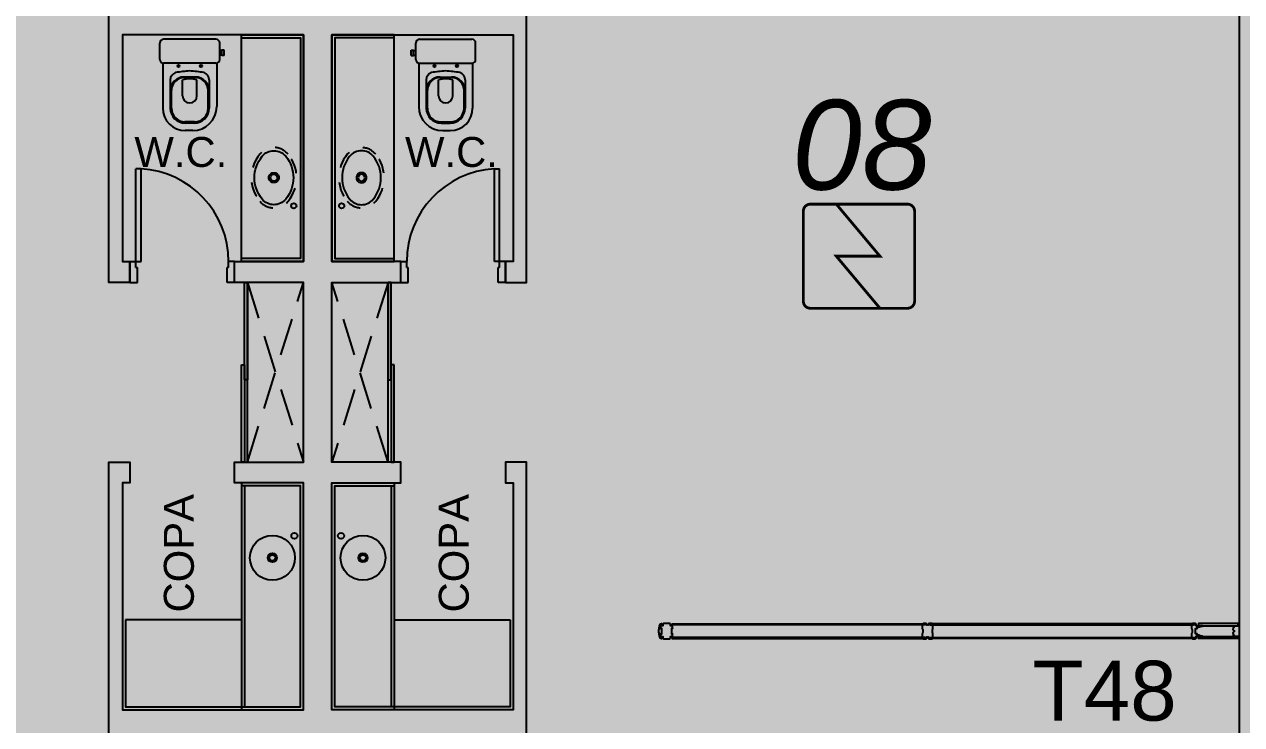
# Model space of a CAD drawing. Header units: metres. Extents: x -331 to 2982, y 362 to 2539.
# Drawn here: x 807.16 to 815.3, y 1328.32 to 1333 of the extents above; entities that cross this region are included whole.
import ezdxf

# ---------------------------------------------------------------- set-up
doc = ezdxf.new("R2010")
doc.units = ezdxf.units.M
for name, pattern in [('DASHED2', [0.375, 0.25, -0.125]), ('XR_BL2_3 PAV$0$CONTINUOUS', [0]), ('XR_BL2_3 PAV$0$HIDDEN', [0.375, 0.25, -0.125])]:
    doc.linetypes.add(name, pattern=pattern)
doc.layers.add('_salas', color=251, linetype='Continuous', plot=False)
for name, color, linetype in [('ALV', 251, 'Continuous'), ('CX', 251, 'Continuous'), ('DET. FUMAÇA', 1, 'Continuous'), ('Detector_antigo', 84, 'Continuous'), ('Div', 251, 'Continuous'), ('Mob', 251, 'Continuous'), ('Proj', 251, 'DASHED2'), ('Texto_Salas', 251, 'Continuous'), ('vid', 251, 'Continuous')]:
    doc.layers.add(name, color=color, linetype=linetype)
doc.styles.add('ARIAL', font='arial.ttf')
doc.styles.add('X3G_ENTITY_1416BAE9', font='arial.ttf', dxfattribs={"height": 0.6})
doc.styles.add('X3G_ENTITY_1422755A', font='arial.ttf', dxfattribs={"height": 0.4})

# ---------------------------------------------------------------- blocks, each defined once
blk = doc.blocks.new('Detector de fumaça')
at = {"layer": 'DET. FUMAÇA', "linetype": 'Continuous', "lineweight": 15, "const_width": 0.01870277497772515}
blk.add_lwpolyline([(774.59948291868, 539.8157648447526), (775.2490596285452, 539.8157648447526, -0.414213562373095), (775.2958165659895, 539.7690079073084), (775.2958165659895, 539.1669315525518, -0.414213562373095), (775.2490596285452, 539.1201746151075), (774.59948291868, 539.1201746151075, -0.414213562373095), (774.5527259812357, 539.1669315525518), (774.5527259812357, 539.7690079073084, -0.414213562373095)], format="xyb", close=True, dxfattribs=at)
blk.add_lwpolyline([(774.7729620717275, 539.8157648447526), (775.0644559117889, 539.46796972993), (774.7729620717275, 539.46796972993), (775.0644559117889, 539.1201746151075)], dxfattribs=at)

msp = doc.modelspace()

# ---------------------------------------------------------------- hatches: boundary and pattern name
at = {"layer": '_salas', "transparency": 33554559}
h = msp.add_hatch(color=256, dxfattribs=at)
h.dxf.hatch_style = 1
h.paths.add_polyline_path([(870.3790004178522, 1337.72932320104), (851.6290007293983, 1337.729323280427), (851.6290007293974, 1339.284324326052), (851.2989999810188, 1339.284324326051), (851.2989999810188, 1337.729324511683), (840.5640011069281, 1337.729324511683), (840.5640011069277, 1339.284324326051), (840.2340003585491, 1339.28432432605), (840.2340003585491, 1337.729322654399), (765.2390002925649, 1337.729322654399), (765.2389987089477, 1326.380059628968), (765.4289975181387, 1326.38006349896), (765.4289975181387, 1326.577053964125), (765.6149776489724, 1326.764323779398), (769.3501084914014, 1326.76502974595), (769.3825654941575, 1326.773023327954), (769.4342398769513, 1326.813558261207), (770.1915816380133, 1327.570301263611), (770.2046631134658, 1327.583382739063), (770.2290003518701, 1327.574323779401), (771.624034632332, 1327.574323779401), (773.019068912794, 1327.574323779401), (773.0434061511983, 1327.583382739063), (773.0564876266508, 1327.570301263611), (773.8138293877128, 1326.813558261207), (773.8655037705066, 1326.773023327954), (773.897988488055, 1326.76502292029), (777.5273219668379, 1326.76502292029), (777.8669292907362, 1326.425415596394), (777.8740003585444, 1326.432486664202), (778.2206787502437, 1326.76502292029), (781.8500122290266, 1326.76502292029), (781.882496946575, 1326.773023327954), (781.9341713293688, 1326.813558261207), (782.6915130904308, 1327.570301263611), (782.7045945658833, 1327.583382739063), (782.7289318042876, 1327.574323779401), (784.1239660847496, 1327.574323779401), (785.5190003652115, 1327.574323779401), (785.5433376036158, 1327.583382739063), (785.5564190790683, 1327.570301263611), (786.3137608401303, 1326.813558261207), (786.3654352229241, 1326.773023327954), (786.3979199404725, 1326.76502292029), (790.02725341927, 1326.76502292029), (790.3668607431682, 1326.425415596394), (790.3739318109692, 1326.432486664202), (790.7206102026757, 1326.76502292029), (794.3499436814586, 1326.76502292029), (794.382428399007, 1326.773023327954), (794.4341027818009, 1326.813558261207), (795.1914445428629, 1327.570301263611), (795.2045260183154, 1327.583382739063), (795.2288632567197, 1327.574323779401), (796.6238975371816, 1327.574323779401), (798.0189318176435, 1327.574323779401), (798.0432690560478, 1327.583382739063), (798.0563505315004, 1327.570301263611), (798.8136922925623, 1326.813558261207), (798.8653666753562, 1326.773023327954), (798.8978513929046, 1326.76502292029), (802.5272534055794, 1326.76502292029), (802.8668607294776, 1326.425415596394), (802.8739317972859, 1326.432486664202), (803.2206101889851, 1326.76502292029), (806.8499436677826, 1326.76502292029), (806.882428385331, 1326.773023327954), (806.9341027681248, 1326.813558261207), (807.6914445291868, 1327.570301263611), (807.7045260046393, 1327.583382739063), (807.7288632430436, 1327.574323779401), (809.1238975235055, 1327.574323779401), (810.5189318039675, 1327.574323779401), (810.5432690423718, 1327.583382739063), (810.5563505178243, 1327.570301263611), (811.3136922788863, 1326.813558261207), (811.3653666616801, 1326.773023327954), (811.3978513792285, 1326.76502292029), (815.0271848580114, 1326.76502292029), (815.3667921819097, 1326.425415596394), (815.3738632497107, 1326.432486664202), (815.7205416414172, 1326.76502292029), (819.3498751202001, 1326.76502292029), (819.3823598377485, 1326.773023327954), (819.4340342205423, 1326.813558261207), (820.1913759816043, 1327.570301263611), (820.2044574570568, 1327.583382739063), (820.2287946954611, 1327.574323779401), (821.6238289759231, 1327.574323779401), (823.018863256385, 1327.574323779401), (823.0432004947893, 1327.583382739063), (823.0562819702418, 1327.570301263611), (823.8136237313038, 1326.813558261207), (823.8652981140976, 1326.773023327954), (823.897782831646, 1326.76502292029), (827.5276687021014, 1326.76502292029), (827.8672760259997, 1326.425415596394), (827.874347093808, 1326.432486664202), (828.2210254855072, 1326.76502292029), (831.8503589642901, 1326.76502292029), (831.8828436818385, 1326.773023327954), (831.9345180646324, 1326.813558261207), (832.6918598256943, 1327.570301263611), (832.7049413011468, 1327.583382739063), (832.7292785395512, 1327.574323779401), (834.1243128200131, 1327.574323779401), (835.519347100475, 1327.574323779401), (835.5436843388793, 1327.583382739063), (835.5567658143318, 1327.570301263611), (836.3141075753938, 1326.813558261207), (836.3657819581877, 1326.773023327954), (836.3982666757361, 1326.76502292029), (840.0415346418758, 1326.76502292029), (840.3740708979617, 1326.432486664205), (840.7559085598004, 1326.814324326047), (840.4741414373702, 1327.096091448476), (840.4741414373702, 1328.05432432604), (841.2340003585473, 1328.05432432604), (841.2340003585477, 1329.894324326046), (849.6075001085542, 1329.894324326034), (849.6075001085501, 1326.814324326045), (849.7475001085622, 1326.814324326045), (849.747500108544, 1327.574324326038), (851.494034632341, 1327.574323779393), (852.8890689128029, 1327.574323779393), (852.9134061512073, 1327.583382739056), (852.9264876266598, 1327.570301263604), (853.6838293877217, 1326.8135582612), (853.7355037705156, 1326.773023327947), (853.767988488064, 1326.765022920283), (857.3973219668542, 1326.765022920283), (857.7369292907524, 1326.425415596386), (857.7440003585534, 1326.432486664195), (858.0906787502599, 1326.765022920283), (861.7200122290428, 1326.765022920283), (861.7524969465912, 1326.773023327947), (861.8041713293851, 1326.8135582612), (862.5615130904471, 1327.570301263604), (862.5745945658996, 1327.583382739056), (862.5989318043039, 1327.574323779393), (863.9939660847658, 1327.574323779393), (865.3890003652277, 1327.574323779393), (865.413337603632, 1327.583382739056), (865.4264190790846, 1327.570301263604), (866.1837608401465, 1326.8135582612), (866.2354352229404, 1326.773023327947), (866.2678922256964, 1326.765029745943), (870.0030230681255, 1326.764323779391), (870.1890031989592, 1326.577053964118), (870.1890031989592, 1326.380063498952), (870.3790019929907, 1326.380059628961), (870.3790019929907, 1326.380063274118)])

# ---------------------------------------------------------------- linework, layer by layer
at = {"layer": 'ALV'}
msp.add_line((815.2788975304697, 1335.113343902409), (815.2788975304697, 1327.115304123382), dxfattribs=at)
for points in [[(807.7288975371708, 1327.574323779264), (807.7288975371677, 1330.074323779262), (807.8688975371757, 1330.074323779262), (807.8688975371657, 1329.934323779266), (807.818897537176, 1329.934323779266), (807.8188975371733, 1328.419323779265), (809.0288975371642, 1328.419323779259), (809.0288975371642, 1329.934323779265), (808.5688975371701, 1329.934323779259), (808.5688975371701, 1330.074323779263), (809.028897537166, 1330.074323779255), (809.0288975371665, 1331.274323779277), (808.5688975371701, 1331.274323779264), (808.5688975371701, 1331.414323779264), (809.0288975371633, 1331.414323779261), (809.0288975371665, 1332.929323779261), (807.8188975371714, 1332.929323779262), (807.8188975371705, 1331.414323779261), (807.8688975371657, 1331.414323779264), (807.8688975371657, 1331.274323779265), (807.7288975371622, 1331.274323779263), (807.7288975371713, 1334.724323779267)], [(810.5189318043917, 1327.574323779264), (810.5189318043949, 1330.074323779262), (810.3789318043869, 1330.074323779262), (810.3789318043969, 1329.934323779266), (810.4289318043866, 1329.934323779266), (810.4289318043893, 1328.419323779265), (809.2189318043984, 1328.419323779259), (809.2189318043984, 1329.934323779265), (809.6789318043925, 1329.934323779259), (809.6789318043925, 1330.074323779263), (809.2189318043966, 1330.074323779255), (809.2189318043961, 1331.274323779277), (809.6789318043925, 1331.274323779264), (809.6789318043925, 1331.414323779264), (809.2189318043993, 1331.414323779261), (809.2189318043961, 1332.929323779261), (810.4289318043911, 1332.929323779262), (810.428931804392, 1331.414323779261), (810.3789318043969, 1331.414323779264), (810.3789318043969, 1331.274323779265), (810.5189318044004, 1331.274323779263), (810.5189318043913, 1334.724323779267)]]:
    msp.add_lwpolyline(points, dxfattribs=at)
at = {"layer": 'CX'}
for p, q in [((807.9088975371702, 1331.414323779261), (807.9088975371702, 1332.03333508772)), ((807.9438975371701, 1332.03333508772), (807.9088975371702, 1332.03333508772)), ((807.9438975371701, 1331.414323779261), (807.9438975371701, 1332.03333508772)), ((810.3039318043925, 1331.414323779261), (810.3039318043925, 1332.03333508772)), ((810.3039318043925, 1332.03333508772), (810.3389318043924, 1332.03333508772)), ((810.3389318043924, 1331.414323779261), (810.3389318043924, 1332.03333508772)), ((807.8688975371703, 1331.274323779261), (807.8688975371703, 1331.414323779261)), ((807.8688975371703, 1331.414323779261), (807.9088975371702, 1331.414323779261)), ((807.9088975371702, 1331.414323779261), (807.9438975371701, 1331.414323779261)), ((807.9088975371702, 1331.374323779261), (807.9088975371702, 1331.414323779261)), ((807.9088975371702, 1331.374323779261), (807.9188975371704, 1331.374323779261)), ((807.9188975371704, 1331.274323779261), (807.9188975371704, 1331.374323779261)), ((808.5188975371703, 1331.274323779261), (808.5188975371703, 1331.374323779261)), ((808.5288975371701, 1331.374323779261), (808.5188975371703, 1331.374323779261)), ((808.5688975371701, 1331.414323779261), (808.5288975371701, 1331.414323779261)), ((808.5288975371701, 1331.374323779261), (808.5288975371701, 1331.414323779261)), ((808.5688975371701, 1331.274323779261), (808.5688975371701, 1331.414323779261)), ((809.6789318043925, 1331.274323779261), (809.6789318043925, 1331.414323779261)), ((809.6789318043925, 1331.414323779261), (809.7189318043925, 1331.414323779261)), ((809.7189318043925, 1331.374323779261), (809.7189318043925, 1331.414323779261)), ((809.7189318043925, 1331.374323779261), (809.7289318043922, 1331.374323779261)), ((809.7289318043922, 1331.274323779261), (809.7289318043922, 1331.374323779261)), ((810.3389318043924, 1331.414323779261), (810.3039318043925, 1331.414323779261)), ((810.3289318043921, 1331.274323779261), (810.3289318043921, 1331.374323779261)), ((810.3389318043924, 1331.374323779261), (810.3289318043921, 1331.374323779261)), ((810.3389318043924, 1331.374323779261), (810.3389318043924, 1331.414323779261)), ((810.3789318043923, 1331.414323779261), (810.3389318043924, 1331.414323779261)), ((810.3789318043923, 1331.274323779261), (810.3789318043923, 1331.414323779261)), ((807.8688975371703, 1331.274323779261), (807.9188975371704, 1331.274323779261)), ((808.5688975371701, 1331.274323779261), (808.5188975371703, 1331.274323779261)), ((809.6789318043925, 1331.274323779261), (809.7289318043922, 1331.274323779261)), ((810.3789318043923, 1331.274323779261), (810.3289318043921, 1331.274323779261))]:
    msp.add_line(p, q, dxfattribs=at)
for points in [[(811.4202635336719, 1328.893323779261, -0.3201904333486379), (811.4108073100024, 1328.900071113598, 0.002743829070644062), (811.4074491200995, 1328.910891163275, -0.3327439622102521), (811.4079162188723, 1328.91199467836, 0.7020245469728866), (811.4072378387004, 1328.915695102693, -0.3178334455606003), (811.4064175967424, 1328.916507820623, -0.05087951904652102), (811.4035797250772, 1328.944323779261, -0.05087951904652013), (811.4064175967424, 1328.972139737899, -0.317833445561691), (811.4072378387004, 1328.972952455829, 0.7020245469701628), (811.4079162188723, 1328.976652880162, -0.3327439622087492), (811.4074491200995, 1328.977756395247, 0.002743829070644048), (811.4108073100024, 1328.988576444924, -0.3201904333486379), (811.4202635336719, 1328.995323779261), (811.4225758390303, 1328.995323779261, -0.414213562373095), (811.4275758390304, 1328.990323779261), (811.4275758390304, 1328.979323779261), (811.4146478163693, 1328.979323779261), (811.4146478163693, 1328.962323779261, 0.4142135623730952), (811.4151478163694, 1328.961823779261), (811.4161478163692, 1328.961823779261), (811.4161478163694, 1328.962823779261, -0.4142135623730971), (811.4178978163693, 1328.964573779261), (811.4196478163692, 1328.964573779261), (811.4196478163692, 1328.924073779261), (811.4178978163693, 1328.924073779261, -0.4142135623730975), (811.4161478163694, 1328.925823779261), (811.4161478163692, 1328.926823779261), (811.4151478163694, 1328.926823779261, 0.4142135623730951), (811.4146478163693, 1328.926323779261), (811.4146478163693, 1328.909323779261), (811.4275758390304, 1328.909323779261), (811.4275758390304, 1328.898323779261, -0.414213562373095), (811.4225758390303, 1328.893323779261)], [(811.4931478163694, 1328.964572524778), (811.4931478163694, 1328.961823779261), (811.4941478163691, 1328.961823779261, 0.4142135623730951), (811.4946478163693, 1328.962323779261), (811.4946478163693, 1328.979323779261), (811.4796478163694, 1328.979323779261), (811.4796478163694, 1328.990323779261, 0.4142135623730949), (811.4746478163693, 1328.995323779261), (811.4346478163693, 1328.995323779261, 0.414213562373069), (811.4296478163692, 1328.990323779261), (811.4296478163692, 1328.979323779261), (811.4146478163693, 1328.979323779261), (811.4146478163693, 1328.962323779261, 0.4142135623730952), (811.4151478163694, 1328.961823779261), (811.4161478163692, 1328.961823779261), (811.4161478163694, 1328.962823779261, -0.4142135623730971), (811.4178978163693, 1328.964573779261), (811.4196478163692, 1328.964573779261), (811.4196478163692, 1328.924073779261), (811.4178978163693, 1328.924073779261, -0.4142135623730975), (811.4161478163694, 1328.925823779261), (811.4161478163692, 1328.926823779261), (811.4151478163694, 1328.926823779261, 0.4142135623730951), (811.4146478163693, 1328.926323779261), (811.4146478163693, 1328.909323779261), (811.4296478163692, 1328.909323779261), (811.4296478163692, 1328.898323779261, 0.4142135623730949), (811.4346478163693, 1328.893323779261), (811.4546478163693, 1328.893323779261), (811.4746478163693, 1328.893323779261, 0.4142135623730949), (811.4796478163694, 1328.898323779261), (811.4796478163694, 1328.909323779261), (811.4946478163693, 1328.909323779261), (811.4946478163693, 1328.926323779261, 0.4142135623730952), (811.4941478163691, 1328.926823779261), (811.4931478163694, 1328.926823779261), (811.4931478163694, 1328.924072524778), (811.4896478163694, 1328.924072524778), (811.4896478163694, 1328.964572524778)], [(813.2000898263411, 1328.986323779281), (813.1960898263403, 1328.986323779281, 0.414213562373095), (813.1930898263397, 1328.98332377928), (813.1930830919041, 1328.988680546087, 0.4391621920304631), (813.1871053836742, 1328.995322444121), (813.1690847346574, 1328.9953225248, 0.414213562373095), (813.1680847346572, 1328.9943225248), (813.1680847346572, 1328.9938225248), (813.1830882802162, 1328.9938225248), (813.1830882802162, 1328.986522524798), (813.1682898263346, 1328.986522524798, 0.3228906173241181), (813.1625898263335, 1328.981322524797), (813.1625898263335, 1328.960975151323, 0.1372895745458148), (813.1633161261777, 1328.958379869646), (813.164899866875, 1328.955771893437, -0.1372895745458148), (813.165626166719, 1328.953176611761), (813.165626166719, 1328.944322524789), (813.165626166719, 1328.935468437818, -0.1372895745458149), (813.1648998668754, 1328.932873156142), (813.1633161261777, 1328.930265179932, 0.1372895745458148), (813.1625898263335, 1328.927669898256), (813.1625898263335, 1328.907322524782, 0.3228906173241181), (813.1682898263348, 1328.902122524781), (813.1830882802162, 1328.902122524781), (813.1830882802162, 1328.894822524779), (813.1680847346572, 1328.894822524779), (813.1680847346572, 1328.894322524779, 0.414213562373095), (813.1690847346574, 1328.893322524779), (813.1871053836742, 1328.893322605458, 0.4391621920304631), (813.1930830919041, 1328.899964503491), (813.1930898263397, 1328.905323779264, 0.414213562373095), (813.1960898263403, 1328.902323779263), (813.2000898263411, 1328.902323779264, 0.414213562373095), (813.2030898263417, 1328.905323779264), (813.2030965607776, 1328.899964503491, 0.439162192030463), (813.2090742690073, 1328.893322605458), (813.2270949180242, 1328.893322524779, 0.414213562373095), (813.2280949180245, 1328.894322524779), (813.2280949180245, 1328.894822524779), (813.2130913724645, 1328.894822524779), (813.2130913724645, 1328.902122524781), (813.2278898263469, 1328.902122524781, 0.3228906173241181), (813.2335898263482, 1328.907322524782), (813.233589826348, 1328.927669898256, 0.1372895745458148), (813.2328635265039, 1328.930265179932), (813.2312797858062, 1328.932873156142, -0.1372895745458148), (813.2305534859618, 1328.935468437818), (813.2305534859618, 1328.944322524789), (813.2305534859618, 1328.953176611761, -0.1372895745458148), (813.2312797858058, 1328.955771893437), (813.2328635265039, 1328.958379869646, 0.1372895745458149), (813.233589826348, 1328.960975151323), (813.233589826348, 1328.981322524797, 0.3228906173241182), (813.2278898263471, 1328.986522524798), (813.2130913724645, 1328.986522524798), (813.2130913724645, 1328.9938225248), (813.2280949180245, 1328.9938225248), (813.2280949180245, 1328.9943225248, 0.414213562373095), (813.2270949180242, 1328.9953225248), (813.2090742690073, 1328.995322444121, 0.439162192030463), (813.2030965607776, 1328.988680546087), (813.2030898263417, 1328.98332377928, 0.414213562373095)], [(815.2394920088941, 1328.956320156376), (815.2419026298796, 1328.966836038734, -0.1949544847994858), (815.2427638990607, 1328.968067220463), (815.2444164184833, 1328.969138822371, 0.3877019976669473), (815.245098590701, 1328.971747424209), (815.2434788446378, 1328.974828969702), (815.243921429176, 1328.975061604451), (815.2463161881265, 1328.970505607177), (815.2467231673877, 1328.971235389814), (815.2467231673877, 1328.977704786762), (815.2348831930447, 1328.977704786762), (815.2348831930447, 1328.979323779262), (815.2788975304697, 1328.979323779262), (815.2788975304697, 1328.909323779262), (815.2348831930449, 1328.909323779262), (815.2348831930449, 1328.910942771762), (815.2467231673877, 1328.910942771762), (815.2467231673877, 1328.917412168709), (815.2463161881262, 1328.918141951347), (815.2439214291758, 1328.913585954072), (815.2434788446378, 1328.913818588821), (815.245098590701, 1328.916900134314, 0.3877019976713168), (815.2444164184833, 1328.919508736153), (815.242763899061, 1328.920580338061, -0.1949544848120537), (815.2419026298796, 1328.92181151979), (815.2394920088941, 1328.932327402147, -0.2685513100626179), (815.2409695132615, 1328.937114293931), (815.2487791303004, 1328.942154256085), (815.2487791303004, 1328.946493302439), (815.2409695132615, 1328.951533264592, -0.2685513100626193)]]:
    msp.add_lwpolyline(points, format="xyb", close=True, dxfattribs=at)
at = {"layer": 'CX', "linetype": 'XR_BL2_3 PAV$0$CONTINUOUS'}
msp.add_lwpolyline([(814.9685948359386, 1328.893325033744), (814.9868436204742, 1328.893325033744, 0.4208788488288244), (814.9925999276159, 1328.899825033744), (814.9925999276159, 1328.909526288227), (815.0125999276158, 1328.909526288227), (815.0125999276158, 1328.915481931638), (815.0175012427587, 1328.914625033744), (815.0180012427586, 1328.912625033744, 0.414213562373095), (815.0210012427585, 1328.909625033744), (815.0295014144472, 1328.909625033744), (815.0358014144472, 1328.909625033744), (815.0358014144472, 1328.910825033744), (815.0295014144472, 1328.910825033744), (815.0210012427585, 1328.910825033744, -0.414213562373095), (815.0192012427588, 1328.912625033744), (815.0187012427587, 1328.914825033744, 0.414213562373095), (815.0177012427587, 1328.915825033744), (815.0104965860983, 1328.917106359651, -0.2125256237114526), (815.0091492536781, 1328.918017922382), (815.0086377376529, 1328.918838993261), (815.0077121254915, 1328.918181512888), (815.0086385111847, 1328.916800374044, 0.2045059765471025), (815.0099550461396, 1328.915944336788), (815.011099927616, 1328.915744176933), (815.011099927616, 1328.911026288227), (814.9982999276158, 1328.911026288227), (814.9982999276158, 1328.927026288227), (814.9890999276158, 1328.927026288227), (814.9890999276158, 1328.946626288227), (814.9890999276158, 1328.962026288227), (814.9982999276158, 1328.962026288227), (814.9982999276158, 1328.978026288227), (815.011099927616, 1328.978026288227), (815.011099927616, 1328.973308399521), (815.0099550461396, 1328.973108239667, 0.2045059765471025), (815.0086385111847, 1328.972252202411), (815.0077121254915, 1328.970871063566), (815.0086377376529, 1328.970213583193), (815.0091492536781, 1328.971034654073, -0.2125256237114526), (815.0104965860983, 1328.971946216803), (815.0177012427587, 1328.97322754271, 0.414213562373095), (815.0187012427587, 1328.97422754271), (815.0192012427588, 1328.97642754271, -0.414213562373095), (815.0210012427585, 1328.97822754271), (815.0253014144471, 1328.97822754271), (815.0358014144472, 1328.97822754271), (815.0358014144472, 1328.97942754271), (815.0253014144471, 1328.97942754271), (815.0210012427585, 1328.97942754271, 0.414213562373095), (815.0180012427586, 1328.97642754271), (815.0175012427587, 1328.97442754271), (815.0125999276158, 1328.973570644817), (815.0125999276158, 1328.979526288227), (814.9925999276159, 1328.979526288227), (814.9925999276159, 1328.98922754271, 0.4208788488288243), (814.9868436204742, 1328.99572754271), (814.9685948359386, 1328.99572754271, 0.4142135624063932), (814.9675948359381, 1328.99472754271), (814.9675948359384, 1328.99422754271), (814.9825983814949, 1328.99422754271), (814.9825983814949, 1328.98692754271), (814.9677999276159, 1328.98692754271, 0.3228906173135939), (814.962099927616, 1328.98172754271), (814.962099927616, 1328.96138016924, 0.1372895745442975), (814.9628262274598, 1328.958784887564), (814.9644099681573, 1328.956176911356, -0.1372895745467241), (814.9651362680013, 1328.95358162968), (814.9651362680013, 1328.94432754271), (814.9651362680013, 1328.935470946775, -0.1372895745475652), (814.9644099681573, 1328.932875665099), (814.9628262274598, 1328.93026768889, 0.1372895745442975), (814.962099927616, 1328.927672407214), (814.962099927616, 1328.907325033744, 0.3228906173177049), (814.9677999276159, 1328.902125033744), (814.9825983814949, 1328.902125033744), (814.9825983814949, 1328.894825033744), (814.9675948359386, 1328.894825033744), (814.9675948359386, 1328.894325033744, 0.4142135623064988)], format="xyb", close=True, dxfattribs=at)
at = {"layer": 'CX', "color": 251, "true_color": 0x606060}
for centre, start, end in [((807.9088975371702, 1331.414323779261), 0, 86.76384045551936), ((810.3389318043924, 1331.414323779261), 93.23615954448064, 180)]:
    msp.add_arc(centre, 0.6199999999999921, start, end, dxfattribs=at)
at = {"layer": 'Div', "linetype": 'ByBlock'}
for points in [[(815.0075758933363, 1328.979526288227), (815.2732050308157, 1328.979526288227), (815.2732050308157, 1328.994526288227), (815.0075758933363, 1328.994526288227)], [(815.0075758933363, 1328.909121270295), (815.2732050308157, 1328.909121270295), (815.2732050308157, 1328.894121270295), (815.0075758933363, 1328.894121270295)]]:
    msp.add_lwpolyline(points, close=True, dxfattribs=at)
at = {"layer": 'Mob'}
for p, q in [((808.0688975371723, 1332.764323779259), (808.0688975371723, 1332.874323779261)), ((808.4438975371805, 1332.899323779262), (808.0938975371729, 1332.899323779262)), ((808.4688975371811, 1332.764323779259), (808.4688975371811, 1332.874323779261)), ((808.4988975371817, 1332.82682377926), (808.4838975371814, 1332.82682377926)), ((808.4838975371814, 1332.791823779259), (808.4838975371814, 1332.82682377926)), ((808.4988975371817, 1332.791823779259), (808.4988975371817, 1332.82682377926)), ((809.7489318043808, 1332.82682377926), (809.7639318043812, 1332.82682377926)), ((809.7489318043808, 1332.791823779259), (809.7489318043808, 1332.82682377926)), ((809.7639318043812, 1332.791823779259), (809.7639318043812, 1332.82682377926)), ((809.7789318043815, 1332.764323779259), (809.7789318043815, 1332.874323779261)), ((809.803931804382, 1332.899323779262), (810.1539318043897, 1332.899323779262)), ((810.1789318043902, 1332.764323779259), (810.1789318043902, 1332.874323779261)), ((808.4838975371814, 1332.82432377926), (808.4688975371811, 1332.82432377926)), ((808.4838975371814, 1332.794323779259), (808.4688975371811, 1332.794323779259)), ((808.4988975371817, 1332.791823779259), (808.4838975371814, 1332.791823779259)), ((809.7489318043808, 1332.791823779259), (809.7639318043812, 1332.791823779259)), ((809.7639318043812, 1332.82432377926), (809.7789318043815, 1332.82432377926)), ((809.7639318043812, 1332.794323779259), (809.7789318043815, 1332.794323779259)), ((808.0888975371728, 1332.73982888183), (808.0888975371728, 1332.439323779252)), ((808.4438975371805, 1332.739323779258), (808.0938975371729, 1332.739323779258)), ((808.4488975371806, 1332.73982888183), (808.4488975371806, 1332.449323779252)), ((809.7989318043819, 1332.73982888183), (809.7989318043819, 1332.449323779252)), ((809.803931804382, 1332.739323779258), (810.1539318043897, 1332.739323779258)), ((810.1589318043898, 1332.73982888183), (810.1589318043898, 1332.439323779252)), ((808.1388975371739, 1332.628069320386), (808.1388975371739, 1332.555323779254)), ((808.2208975371756, 1332.522323779253), (808.2208975371756, 1332.628257703826)), ((808.3068975371776, 1332.647323779256), (808.2308975371758, 1332.647323779256)), ((808.3063975371775, 1332.643323779256), (808.2313975371759, 1332.643323779256)), ((808.3168975371779, 1332.522323779253), (808.3168975371779, 1332.628257703826)), ((808.3988975371796, 1332.628069320384), (808.3988975371796, 1332.555323779254)), ((809.848931804383, 1332.628069320384), (809.848931804383, 1332.555323779254)), ((809.9309318043847, 1332.522323779253), (809.9309318043847, 1332.628257703826)), ((809.940931804385, 1332.647323779256), (810.0169318043868, 1332.647323779256)), ((809.941431804385, 1332.643323779256), (810.0164318043867, 1332.643323779256)), ((810.026931804387, 1332.522323779253), (810.026931804387, 1332.628257703826)), ((810.1089318043887, 1332.628069320386), (810.1089318043887, 1332.555323779254)), ((808.1388975371739, 1332.555323779254), (808.1388975371739, 1332.439323779252)), ((808.146397537174, 1332.438323779252), (808.146397537174, 1332.558323779254)), ((808.3913975371794, 1332.438323779252), (808.3913975371794, 1332.558323779254)), ((808.3988975371796, 1332.555323779254), (808.3988975371796, 1332.439323779252)), ((809.848931804383, 1332.555323779254), (809.848931804383, 1332.439323779252)), ((809.8564318043832, 1332.438323779252), (809.8564318043832, 1332.558323779254)), ((810.1014318043885, 1332.438323779252), (810.1014318043885, 1332.558323779254)), ((810.1089318043887, 1332.555323779254), (810.1089318043887, 1332.439323779252)), ((808.3013975371774, 1332.34832377925), (808.236397537176, 1332.34832377925)), ((808.2988975371774, 1332.33932377925), (808.2388975371761, 1332.33932377925)), ((809.9464318043852, 1332.34832377925), (810.0114318043866, 1332.34832377925)), ((809.9489318043852, 1332.33932377925), (810.0089318043865, 1332.33932377925)), ((808.2888975371771, 1332.289323779248), (808.2388975371761, 1332.289323779248)), ((809.9589318043854, 1332.289323779248), (810.0089318043865, 1332.289323779248)), ((808.6538975371633, 1330.074323779263), (808.6538975371633, 1331.274323779265)), ((809.5939318043993, 1330.074323779263), (809.5939318043993, 1331.274323779265)), ((808.6138975371551, 1329.019323779262), (807.838897537165, 1329.019323779261)), ((809.6339318044074, 1329.019323779262), (810.4089318043975, 1329.019323779261))]:
    msp.add_line(p, q, dxfattribs=at)
at = {"layer": 'Mob', "ltscale": 0.05}
for p, q in [((808.6338975371556, 1329.91432377926), (808.6338367564914, 1328.439339393426)), ((809.613931804407, 1329.91432377926), (809.6139925850712, 1328.439339393426))]:
    msp.add_line(p, q, dxfattribs=at)
at = {"layer": 'Mob'}
for points in [[(808.6138975371542, 1332.929323779262), (808.6138975371542, 1332.929323779262), (809.0288975371633, 1332.929323779262), (809.0288975371633, 1331.414323779261), (808.6138975371542, 1331.414323779262), (808.6138975371542, 1332.929323779262)], [(808.6138975371542, 1332.909307335005), (809.0088975371629, 1332.909323779265), (809.0088975371629, 1331.434323779263), (808.6140313089869, 1331.434389554121)], [(809.6339318044083, 1332.929323779262), (809.6339318044083, 1332.929323779262), (809.2189318043993, 1332.929323779262), (809.2189318043993, 1331.414323779261), (809.6339318044083, 1331.414323779262), (809.6339318044083, 1332.929323779262)], [(809.6339318044083, 1332.909307335005), (809.2389318043997, 1332.909323779265), (809.2389318043997, 1331.434323779263), (809.6337980325757, 1331.434389554121)], [(807.838897537165, 1329.019323779261), (807.838897537165, 1328.439372487569), (809.0088975371638, 1328.439323779257), (809.0088975371638, 1329.914323779258), (808.6140313089878, 1329.914258004401)], [(808.6138975371551, 1328.419323779259), (808.6138975371551, 1328.419323779259), (809.0288975371642, 1328.419323779259), (809.0288975371642, 1329.934323779261), (808.6138975371551, 1329.93432377926), (808.6138975371551, 1328.419323779259)], [(809.6339318044074, 1328.419323779259), (809.6339318044074, 1328.419323779259), (809.2189318043984, 1328.419323779259), (809.2189318043984, 1329.934323779261), (809.6339318044074, 1329.93432377926), (809.6339318044074, 1328.419323779259)], [(810.4089318043975, 1329.019323779261), (810.4089318043975, 1328.439372487569), (809.2389318043988, 1328.439323779257), (809.2389318043988, 1329.914323779258), (809.6337980325748, 1329.914258004401)]]:
    msp.add_lwpolyline(points, dxfattribs=at)
at = {"layer": 'Mob', "linetype": 'XR_BL2_3 PAV$0$HIDDEN', "ltscale": 0.05}
for points in [[(808.7365239619977, 1331.817531373342, -0.3589745292015598), (808.736523773203, 1332.131115931942)], [(808.736523773203, 1332.131115931942, -0.4716991497528448), (808.9261576211235, 1332.131253664508)], [(808.9261576211235, 1332.131253664508, -0.3591786563961976), (808.926270946463, 1331.817531298228)], [(809.3216717204391, 1332.131253664508, 0.3591786563961976), (809.3215583950996, 1331.817531298228)], [(809.5113055683596, 1332.131115931942, 0.4716991497528448), (809.3216717204391, 1332.131253664508)], [(809.5113053795649, 1331.817531373342, 0.3589745292015598), (809.5113055683596, 1332.131115931942)], [(808.926270946463, 1331.817531298228, -0.4723933750135079), (808.7365239619977, 1331.817531373342)], [(809.3215583950996, 1331.817531298228, 0.4723933750135079), (809.5113053795649, 1331.817531373342)]]:
    msp.add_lwpolyline(points, format="xyb", dxfattribs=at)
at = {"layer": 'Mob'}
for points in [[(808.7528258968092, 1331.83102510283, -0.3589741346190575), (808.7528542537917, 1332.117656755446)], [(808.7528542537917, 1332.117656755446, -0.4717006962182343), (808.9098417030701, 1332.11777683572)], [(808.9098417030701, 1332.11777683572, -0.3591687241997205), (808.9099403098254, 1331.830990285376)], [(809.3379876384925, 1332.11777683572, 0.3591687241997205), (809.3378890317372, 1331.830990285376)], [(809.4949750877709, 1332.117656755446, 0.4717006962182343), (809.3379876384925, 1332.11777683572)], [(809.4950034447534, 1331.83102510283, 0.3589741346190575), (809.4949750877709, 1332.117656755446)], [(808.8087237920246, 1331.974323779265, -0.9999999999999999), (808.8540712822934, 1331.974323779265)], [(808.8540712822934, 1331.974323779265, -0.9999999999999999), (808.8087237920246, 1331.974323779265)], [(809.439105549538, 1331.974323779265, 0.9999999999999999), (809.3937580592692, 1331.974323779265)], [(809.3937580592692, 1331.974323779265, 0.9999999999999999), (809.439105549538, 1331.974323779265)], [(808.9099403098254, 1331.830990285376, -0.4725267432397926), (808.7528258968092, 1331.83102510283)], [(809.3378890317372, 1331.830990285376, 0.4725267432397926), (809.4950034447534, 1331.83102510283)]]:
    msp.add_lwpolyline(points, format="xyb", dxfattribs=at)
for points in [[(808.831397537159, 1331.940714795393, -1.732057465490803), (808.8605038828692, 1331.991128077414, -0.5773480498908473)], [(809.4164318044036, 1331.940714795393, 1.732057465490803), (809.3873254586933, 1331.991128077414, 0.5773480498908473)]]:
    msp.add_lwpolyline(points, format="xyb", close=True, dxfattribs=at)
for points in [[(808.6338975371638, 1331.274323779263), (808.6538975371633, 1331.274323779263), (808.6538975371633, 1330.624323779262), (808.6338975371638, 1330.624323779262)], [(809.6139318043988, 1331.274323779263), (809.5939318043993, 1331.274323779263), (809.5939318043993, 1330.624323779262), (809.6139318043988, 1330.624323779262)], [(808.6138975371633, 1330.724323779264), (808.6338975371638, 1330.724323779264), (808.6338975371638, 1330.074323779263), (808.6138975371633, 1330.074323779263)], [(809.6339318043993, 1330.724323779264), (809.6139318043988, 1330.724323779264), (809.6139318043988, 1330.074323779263), (809.6339318043993, 1330.074323779263)]]:
    msp.add_lwpolyline(points, close=True, dxfattribs=at)
for centre, radius in [((808.1938975371751, 1332.720323779258), 0.007500000000163709), ((808.3438975371783, 1332.720323779258), 0.007500000000163709), ((809.9039318043842, 1332.720323779258), 0.007500000000163709), ((810.0539318043875, 1332.720323779258), 0.007500000000163709), ((808.964195256348, 1331.786907437819), 0.0175), ((809.2836340852145, 1331.786907437819), 0.0175), ((808.8213975371592, 1329.43432377926), 0.15), ((808.9681836409719, 1329.581099828398), 0.02027487523582749), ((809.2796457005907, 1329.581099828398), 0.02027487523582749), ((809.4264318044034, 1329.43432377926), 0.15), ((808.8213975371592, 1329.43432377926), 0.0302748752358275), ((808.8213975371592, 1329.43432377926), 0.02027487523582749), ((809.4264318044034, 1329.43432377926), 0.0302748752358275), ((809.4264318044034, 1329.43432377926), 0.02027487523582749)]:
    msp.add_circle(centre, radius, dxfattribs=at)
for centre, radius, start, end in [((808.0938975371729, 1332.874323779261), 0.0250000000005457, 90, 180), ((808.4438975371805, 1332.874323779261), 0.0250000000005457, 0, 90), ((809.803931804382, 1332.874323779261), 0.0250000000005457, 90, 180), ((810.1539318043897, 1332.874323779261), 0.0250000000005457, 0, 90), ((808.0938975371729, 1332.764323779259), 0.0250000000005457, 180, 270), ((808.4438975371805, 1332.764323779259), 0.0250000000005457, 270, 0), ((809.803931804382, 1332.764323779259), 0.0250000000005457, 180, 270), ((810.1539318043897, 1332.764323779259), 0.0250000000005457, 270, 0), ((808.190766430526, 1332.62764192743), 0.05187065415343453, 109.3783662083802, 179.527900890195), ((808.3245847150273, 1331.843761874474), 0.8463958133094807, 93.77240367708795, 100.2787942977945), ((808.2132103593261, 1331.843761874474), 0.8463958133094807, 79.7212057022055, 86.22759632291204), ((808.3470286438275, 1332.62764192743), 0.05187065415343453, 0.4720991098050332, 70.62163379161981), ((809.9008006977351, 1332.62764192743), 0.05187065415343453, 109.3783662083802, 179.527900890195), ((810.0346189822365, 1331.843761874474), 0.8463958133094807, 93.77240367708795, 100.2787942977945), ((809.9232446265353, 1331.843761874474), 0.8463958133094807, 79.7212057022055, 86.22759632291204), ((810.0570629110366, 1332.62764192743), 0.05187065415343453, 0.4720991098050332, 70.62163379161981), ((808.2308975371758, 1332.555323779254), 0.09200000000200816, 90, 180), ((808.2313975371759, 1332.558323779254), 0.08500000000185537, 90, 180), ((808.2600830190971, 1332.511130163142), 0.1235085534701466, 85.9074543812747, 108.4978685567363), ((808.2777120552563, 1332.511130163142), 0.1235085534701466, 71.5021314432637, 94.0925456187253), ((808.3063975371775, 1332.558323779254), 0.08500000000185537, 0, 90), ((808.3068975371776, 1332.555323779254), 0.09200000000200816, 0, 90), ((809.940931804385, 1332.555323779254), 0.09200000000200816, 90, 180), ((809.941431804385, 1332.558323779254), 0.08500000000185537, 90, 180), ((809.9701172863063, 1332.511130163142), 0.1235085534701466, 85.9074543812747, 108.4978685567363), ((809.9877463224655, 1332.511130163142), 0.1235085534701466, 71.5021314432637, 94.0925456187253), ((810.0164318043867, 1332.558323779254), 0.08500000000185537, 0, 90), ((810.0169318043868, 1332.555323779254), 0.09200000000200816, 0, 90), ((808.2688975371767, 1332.522323779253), 0.04800000000104785, 180, 0), ((809.9789318043859, 1332.522323779253), 0.04800000000104785, 180, 0), ((808.2388975371761, 1332.439323779252), 0.1500000000032742, 180, 270), ((808.2388975371761, 1332.439323779252), 0.1000000000021828, 180, 270), ((808.236397537176, 1332.438323779252), 0.09000000000196451, 180, 270), ((808.2888975371771, 1332.449323779252), 0.1600000000034925, 270, 0), ((808.2988975371774, 1332.439323779252), 0.1000000000021828, 270, 0), ((808.3013975371774, 1332.438323779252), 0.09000000000196451, 270, 0), ((809.9589318043854, 1332.449323779252), 0.1600000000034925, 180, 270), ((809.9489318043852, 1332.439323779252), 0.1000000000021828, 180, 270), ((809.9464318043852, 1332.438323779252), 0.09000000000196451, 180, 270), ((810.0089318043865, 1332.439323779252), 0.1000000000021828, 270, 0), ((810.0089318043865, 1332.439323779252), 0.1500000000032742, 270, 0), ((810.0114318043866, 1332.438323779252), 0.09000000000196451, 270, 0)]:
    msp.add_arc(centre, radius, start, end, dxfattribs=at)
at = {"layer": 'Proj'}
for p, q in [((808.6538975371633, 1330.074323779263), (809.0288975371624, 1331.274323779264)), ((808.6538975371642, 1331.274323779263), (809.0288975371633, 1330.074323779264)), ((809.5939318043993, 1330.074323779263), (809.2189318044002, 1331.274323779264)), ((809.5939318043984, 1331.274323779263), (809.2189318043993, 1330.074323779264))]:
    msp.add_line(p, q, dxfattribs=at)
at = {"layer": 'vid'}
for points in [[(811.4896493624901, 1328.993823779262), (813.1830882802278, 1328.993822524778), (813.1830882802278, 1328.986522524778), (811.4896493624901, 1328.986523779261)], [(814.9740983814954, 1328.993822524779), (813.2130913724686, 1328.993822524779), (813.2130913724686, 1328.986522524778), (814.9740983814954, 1328.986522524778)], [(811.4896493624901, 1328.894823779261), (813.1830882802305, 1328.894825033743), (813.1830882802305, 1328.902125033743), (811.4896493624901, 1328.902123779261)], [(814.9740983814954, 1328.894825033744), (813.2130913724686, 1328.894825033744), (813.2130913724686, 1328.902125033743), (814.9740983814954, 1328.902125033743)]]:
    msp.add_lwpolyline(points, close=True, dxfattribs=at)

# ---------------------------------------------------------------- block references
at = {"layer": 'DET. FUMAÇA', "linetype": 'Continuous', "lineweight": 0}
msp.add_blockref('Detector de fumaça', (37.81557673959026, 791.9818290629939), dxfattribs=at)

# ---------------------------------------------------------------- texts
at = {"layer": 'Detector_antigo', "linetype": 'Continuous', "lineweight": 0, "insert": (812.2931219905655, 1332.49477639073), "char_height": 0.6, "attachment_point": 1, "style": 'X3G_ENTITY_1416BAE9'}
msp.add_mtext_dynamic_manual_height_columns('{\\fArial|b0|i1|c0|p34;08}', width=13.3188035564217, gutter_width=2.5, heights=[0], dxfattribs=at)
at = {"layer": 'Texto_Salas', "color": 251, "style": 'X3G_ENTITY_1422755A'}
msp.add_text('T48', height=0.4, dxfattribs=at).set_placement((813.899684607697, 1328.346134202056))
at = {"layer": 'Texto_Salas', "color": 251, "char_height": 0.2, "width": 2.26260000000002, "attachment_point": 2, "style": 'ARIAL'}
for insert in [(808.2096210458508, 1332.246532806763), (810.0174456225304, 1332.246532806763)]:
    msp.add_mtext('W.C.', dxfattribs=dict(at, insert=insert))
at = {"layer": 'Texto_Salas', "color": 251, "char_height": 0.2, "width": 2.26260000000002, "attachment_point": 2, "rotation": 89.99999999970035, "style": 'ARIAL'}
for insert in [(808.0960942853972, 1329.464889401548), (809.9328785786247, 1329.464889401548)]:
    msp.add_mtext('COPA', dxfattribs=dict(at, insert=insert))

doc.saveas('drawing.dxf')
